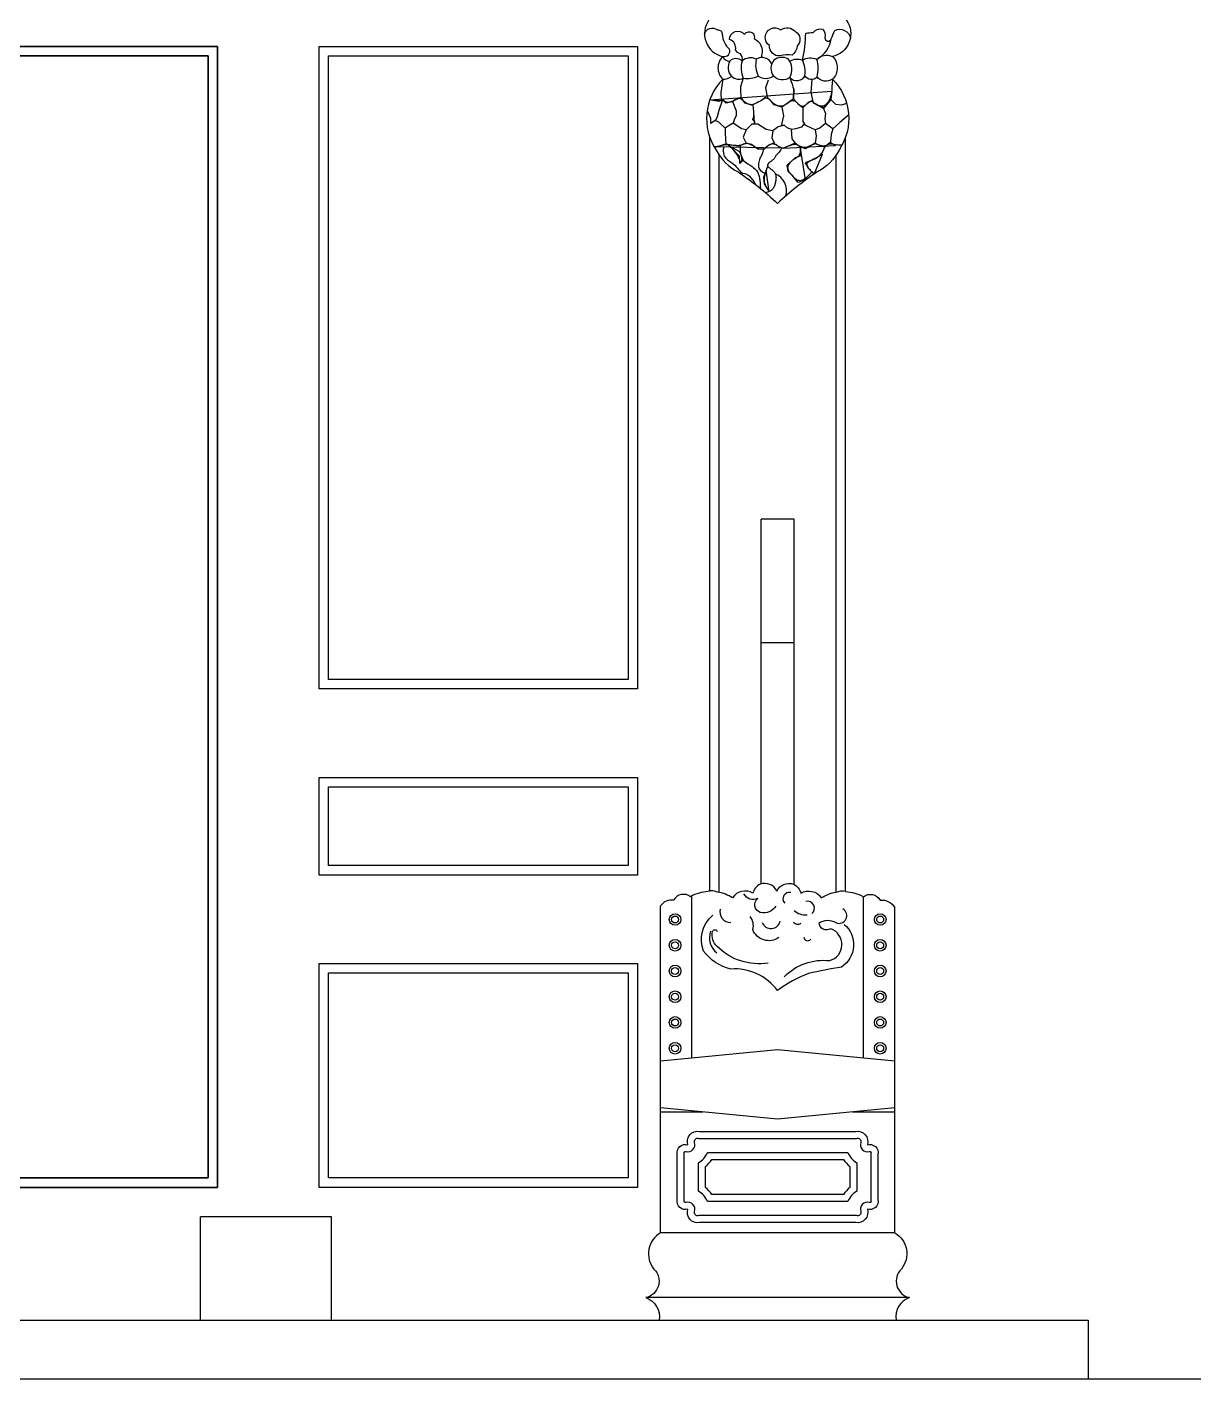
# Model space of a CAD drawing. Header units: metres. Extents: x 1709 to 7773, y 6392 to 11705.
# Drawn here: x 4883 to 7391, y 6392 to 9280 of the extents above; entities that cross this region are included whole.
import ezdxf

# ---------------------------------------------------------------- set-up
doc = ezdxf.new("R2010")
doc.units = ezdxf.units.M
for name, color, linetype in [('3', 3, 'Continuous'), ('4', 4, 'Continuous'), ('7', 7, 'Continuous')]:
    doc.layers.add(name, color=color, linetype=linetype)

msp = doc.modelspace()

# ---------------------------------------------------------------- linework, layer by layer
at = {"layer": '3'}
for p, q in [((6361.64, 7431.55), (6361.64, 9006.72)), ((6611.64, 7432.17), (6611.64, 9006.72)), ((6521.64, 7964.62), (6451.64, 7964.62)), ((6303.35, 7078.43), (6303.35, 7423.84)), ((6303.35, 7078.43), (6303.35, 7423.84)), ((6669.93, 7078.43), (6669.93, 7422.47)), ((6669.93, 7078.43), (6669.93, 7422.47)), ((6736.64, 7314.11), (6736.64, 7314.11)), ((6326.72, 6962.38), (6236.64, 6962.38)), ((6326.72, 6962.38), (6236.64, 6962.38)), ((6736.64, 6962.38), (6646.56, 6962.38)), ((6736.64, 6962.38), (6646.56, 6962.38)), ((6736.64, 6704.57), (6236.64, 6704.57)), ((6736.64, 6704.57), (6236.64, 6704.57)), ((6768.3, 6565.85), (6204.98, 6565.85)), ((6768.3, 6565.85), (6204.98, 6565.85))]:
    msp.add_line(p, q, dxfattribs=at)
for points in [[(5270, 6821.49), (3830, 6821.49), (3830, 9218.42), (5270, 9218.42)], [(3830, 6821.49), (5270, 6821.49), (5270, 9218.42), (3830, 9218.42)], [(6167.3, 7886.1), (5527.3, 7886.1), (5527.3, 9218.42), (6167.3, 9218.42)], [(6167.3, 7488.65), (5527.3, 7488.65), (5527.3, 7657), (6167.3, 7657)], [(6167.3, 6821.49), (5527.3, 6821.49), (5527.3, 7259.54), (6167.3, 7259.54)]]:
    msp.add_lwpolyline(points, close=True, dxfattribs=at)
for points in [[(6482.47, 7402.23, -0.35), (6449.68, 7388.87, -0.59), (6444.01, 7418.23, -0.41), (6414.61, 7428.4, -0.28)], [(6500.72, 7251.12, -0.23), (6597.98, 7285.82, 0.73), (6600.07, 7353.83, -0.57), (6575.06, 7366.33, -0.29), (6610.66, 7367.01, 0.98), (6625.77, 7396.17)], [(6486.64, 7221.63, 0.26), (6386.33, 7267.76, -0.18), (6328.64, 7306.18, -0.32), (6347.88, 7382.98, -0.19)], [(6488.88, 7334.99, -0.49), (6433.49, 7352.04, 0.25), (6427.99, 7379.81)], [(6549.77, 7383.02, -0.2), (6521.64, 7392.01, -0.2)], [(6466.44, 7280.57, -0.24), (6357.48, 7315.79, -0.28), (6347.87, 7347.8, -0.78), (6357.48, 7347.8)], [(6628.59, 7363.16, -0.5), (6622.99, 7271.94, 0.02), (6552.82, 7258.06, 0.08), (6486.64, 7221.63)]]:
    msp.add_lwpolyline(points, format="xyb", dxfattribs=at)
for points in [[(6236.64, 7071.63), (6486.64, 7096.23), (6736.64, 7071.63)], [(6236.64, 7071.63), (6486.64, 7096.23), (6736.64, 7071.63)], [(6736.64, 6971.45), (6486.64, 6946.85), (6236.64, 6971.45)], [(6736.64, 6971.45), (6486.64, 6946.85), (6236.64, 6971.45)]]:
    msp.add_lwpolyline(points, dxfattribs=at)
for points in [[(6272.31, 6871.72, -0.55), (6294.89, 6892.6, -0.56), (6319.8, 6921.06), (6486.64, 6921.06), (6653.47, 6921.06, -0.56), (6678.38, 6892.6, -0.55), (6700.96, 6871.72), (6700.96, 6775.4, -0.55), (6678.38, 6754.53, -0.56), (6653.47, 6726.07), (6486.64, 6726.07), (6319.8, 6726.07, -0.56), (6294.89, 6754.53, -0.55), (6272.31, 6775.4)], [(6272.31, 6871.72, -0.55), (6294.89, 6892.6, -0.56), (6319.8, 6921.06), (6486.64, 6921.06), (6653.47, 6921.06, -0.56), (6678.38, 6892.6, -0.55), (6700.96, 6871.72), (6700.96, 6775.4, -0.55), (6678.38, 6754.53, -0.56), (6653.47, 6726.07), (6486.64, 6726.07), (6319.8, 6726.07, -0.56), (6294.89, 6754.53, -0.55), (6272.31, 6775.4)], [(6287.31, 6873.59, -0.63), (6291.11, 6878.08, 0.59), (6309.19, 6897.13, -0.61), (6318.13, 6906.06), (6655.15, 6906.06, -0.61), (6664.09, 6897.13, 0.59), (6682.16, 6878.08, -0.63), (6685.96, 6873.59), (6685.96, 6773.53, -0.63), (6682.16, 6769.05, 0.59), (6664.09, 6750, -0.61), (6655.15, 6741.07), (6318.13, 6741.07, -0.61), (6309.19, 6750, 0.59), (6291.11, 6769.05, -0.63), (6287.31, 6773.53)], [(6287.31, 6873.59, -0.63), (6291.11, 6878.08, 0.59), (6309.19, 6897.13, -0.61), (6318.13, 6906.06), (6655.15, 6906.06, -0.61), (6664.09, 6897.13, 0.59), (6682.16, 6878.08, -0.63), (6685.96, 6873.59), (6685.96, 6773.53, -0.63), (6682.16, 6769.05, 0.59), (6664.09, 6750, -0.61), (6655.15, 6741.07), (6318.13, 6741.07, -0.61), (6309.19, 6750, 0.59), (6291.11, 6769.05, -0.63), (6287.31, 6773.53)], [(6317.31, 6853.58, 0.17), (6336.74, 6876.06), (6636.53, 6876.06, 0.17), (6655.96, 6853.58), (6655.96, 6793.55, 0.17), (6636.53, 6771.07), (6336.74, 6771.07, 0.17), (6317.31, 6793.55)], [(6317.31, 6853.58, 0.17), (6336.74, 6876.06), (6636.53, 6876.06, 0.17), (6655.96, 6853.58), (6655.96, 6793.55, 0.17), (6636.53, 6771.07), (6336.74, 6771.07, 0.17), (6317.31, 6793.55)], [(6332.31, 6845.7, 0.09), (6345.93, 6861.06), (6627.34, 6861.06, 0.09), (6640.96, 6845.7), (6640.96, 6801.43, 0.09), (6627.34, 6786.07), (6345.93, 6786.07, 0.09), (6332.31, 6801.43)], [(6332.31, 6845.7, 0.09), (6345.93, 6861.06), (6627.34, 6861.06, 0.09), (6640.96, 6845.7), (6640.96, 6801.43, 0.09), (6627.34, 6786.07), (6345.93, 6786.07, 0.09), (6332.31, 6801.43)]]:
    msp.add_lwpolyline(points, format="xyb", close=True, dxfattribs=at)
for centre, radius in [((6267.62, 7373.6), 12.45), ((6267.62, 7373.6), 12.45), ((6267.62, 7373.6), 7.45), ((6267.62, 7373.6), 7.45), ((6705.66, 7373.6), 12.45), ((6705.66, 7373.6), 7.45), ((6267.62, 7318.6), 12.45), ((6267.62, 7318.6), 12.45), ((6267.62, 7318.6), 7.45), ((6267.62, 7318.6), 7.45), ((6705.66, 7318.6), 12.45), ((6705.66, 7318.6), 7.45), ((6267.62, 7263.6), 12.45), ((6267.62, 7263.6), 12.45), ((6267.62, 7263.6), 7.45), ((6267.62, 7263.6), 7.45), ((6705.66, 7263.6), 12.45), ((6705.66, 7263.6), 7.45), ((6267.62, 7208.6), 12.45), ((6267.62, 7208.6), 12.45), ((6705.66, 7208.6), 12.45), ((6267.62, 7208.6), 7.45), ((6267.62, 7208.6), 7.45), ((6705.66, 7208.6), 7.45), ((6267.62, 7153.6), 12.45), ((6267.62, 7153.6), 12.45), ((6705.66, 7153.6), 12.45), ((6705.66, 7153.6), 12.45), ((6267.62, 7153.6), 7.45), ((6267.62, 7153.6), 7.45), ((6705.66, 7153.6), 7.45), ((6267.62, 7098.6), 12.45), ((6267.62, 7098.6), 12.45), ((6267.62, 7098.6), 7.45), ((6267.62, 7098.6), 7.45), ((6705.66, 7098.6), 12.45), ((6705.66, 7098.6), 12.45), ((6705.66, 7098.6), 7.45), ((6705.66, 7098.6), 7.45)]:
    msp.add_circle(centre, radius, dxfattribs=at)
for centre, radius, start, end in [((6511.31, 7418), 13.43, 76.19, 224.27), ((6386.26, 7390.1), 23.09, 165.65, 270.16), ((6550.85, 7397.96), 14.52, 305.99, 107.18), ((6472.38, 7374.33), 20.13, 201.32, 348.2), ((6529.63, 7374.04), 10.65, 213.19, 306.81), ((6379.86, 7334.24), 38.98, 158.62, 234.19), ((6550.88, 7336.79), 8.62, 186.13, 321.12)]:
    msp.add_arc(centre, radius, start, end, dxfattribs=at)
at = {"layer": '4'}
for p, q in [((6341.64, 7433.49), (6341.64, 9044.17)), ((6631.64, 7433.37), (6631.64, 9044.17)), ((6236.64, 6704.57), (6236.64, 7402.86)), ((6236.64, 6704.57), (6236.64, 7402.86)), ((6736.64, 6704.57), (6736.64, 7398.63)), ((6736.64, 6704.57), (6736.64, 7398.63)), ((5533.65, 6738.18), (5253.65, 6738.18)), ((5253.65, 6517.95), (5253.65, 6738.18)), ((5533.65, 6517.95), (5533.65, 6738.18)), ((2360.48, 6517.95), (6739.52, 6517.95))]:
    msp.add_line(p, q, dxfattribs=at)
for points in [[(6339.94, 9295.21, 0.54), (6369.57, 9217.02, 0.43), (6369.57, 9168.62, 0.36), (6355.5, 9017.18, 0.16), (6402.39, 8970.34, -0.04), (6486.64, 8903.26, -0.04)], [(6633.34, 9295.21, -0.54), (6603.71, 9217.02, -0.43), (6603.71, 9168.62, -0.36), (6617.77, 9017.18, -0.16), (6570.89, 8970.34, 0.04), (6486.64, 8903.26, 0.04)], [(6338.5, 7433.37, 0.12), (6300.38, 7422.24, 0.46), (6264.44, 7414.95, 0.28), (6236.64, 7402.86)], [(6631.64, 7433.37, -0.12), (6669.76, 7422.24, -0.46), (6705.7, 7414.95, -0.31), (6736.64, 7398.63)], [(6236.64, 6704.57, 0.46), (6222.25, 6626.94, -0.6), (6204.98, 6565.85, -0.37), (6233.76, 6517.95)], [(6236.64, 6704.57, 0.46), (6222.25, 6626.94, -0.6), (6204.98, 6565.85, -0.37), (6233.76, 6517.95)], [(6736.64, 6704.57, -0.46), (6751.03, 6626.94, 0.6), (6768.3, 6565.85, 0.37), (6739.52, 6517.95)], [(6736.64, 6704.57, -0.46), (6751.03, 6626.94, 0.6), (6768.3, 6565.85, 0.37), (6739.52, 6517.95)]]:
    msp.add_lwpolyline(points, format="xyb", dxfattribs=at)
msp.add_lwpolyline([(3810, 6801.49), (5290, 6801.49), (5290, 9238.42), (3810, 9238.42)], close=True, dxfattribs=at)
for points in [[(6739.52, 6517.95), (7150, 6517.95), (7150, 6392.16)], [(1709.1, 6392.16), (7390.82, 6392.16)]]:
    msp.add_lwpolyline(points, dxfattribs=at)
at = {"layer": '7'}
for p, q in [((6451.64, 7449.66), (6451.64, 8228.43)), ((6521.64, 8228.43), (6451.64, 8228.43)), ((6521.64, 7448.5), (6521.64, 8228.43))]:
    msp.add_line(p, q, dxfattribs=at)
for points in [[(6330.31, 9265.09, -0.55), (6357.85, 9273.81, -0.49), (6368.32, 9264.4, 0.2), (6384.03, 9232.49)], [(6410.73, 9207.39, 0.29), (6407.06, 9222.56, -0.2), (6396.59, 9230.92, 0.39), (6384.03, 9253.41, -0.72), (6415.44, 9264.4, -0.46), (6434.81, 9265.97, -0.24), (6436.38, 9255.51, -0.38), (6452.09, 9219.94, -0.17), (6451.75, 9214.78)], [(6539.44, 9209.23, 0.06), (6546.65, 9266.86, -0.05), (6562.28, 9268.06, -0.3), (6582.71, 9275.26, -0.28), (6587.51, 9257.25, 0.87), (6601.33, 9254.85, -0.02), (6608.54, 9272.26, -0.53), (6641.95, 9255.72, -0.53)], [(6512.77, 9206.72, -0.27), (6539.44, 9209.23, -0.25), (6570.09, 9211.03, -0.32), (6603.71, 9217.02)], [(6603.71, 9168.62, -0.39), (6570.85, 9173.47, -0.55), (6544.61, 9176.38, -0.58), (6512.53, 9172.01, -0.36), (6477.54, 9174.93)], [(6485.07, 7434.39, 0.39), (6449.47, 7448.96, 0.24), (6434.01, 7429.53, 0.41), (6390.24, 7419.81, 0.1), (6358.5, 7432.17, 0.15), (6338.5, 7433.95)], [(6485.07, 7434.39, -0.39), (6520.67, 7448.96, -0.24), (6536.13, 7429.53, -0.41), (6579.9, 7419.81, -0.1), (6611.64, 7432.17, -0.15), (6631.64, 7433.95)]]:
    msp.add_lwpolyline(points, format="xyb", dxfattribs=at)
msp.add_lwpolyline([(6524.86, 9270.15, -0.49), (6528.53, 9239.82, -0.2), (6517.53, 9219.94, 0.1), (6491.88, 9218.37, -0.46), (6469.37, 9240.34, -1.02), (6492.93, 9274.34, -0.37)], format="xyb", close=True, dxfattribs=at)
for points in [[(5290, 6801.49), (3810, 6801.49), (3810, 9238.42), (5290, 9238.42)], [(6187.3, 7866.1), (5507.3, 7866.1), (5507.3, 9238.42), (6187.3, 9238.42)], [(6187.3, 7468.65), (5507.3, 7468.65), (5507.3, 7677), (6187.3, 7677)], [(6187.3, 6801.49), (5507.3, 6801.49), (5507.3, 7279.54), (6187.3, 7279.54)]]:
    msp.add_lwpolyline(points, close=True, dxfattribs=at)
for points in [[(6603.71, 9168.62), (6603.71, 9168.62), (6603.22, 9159.84), (6602.72, 9152.43), (6602.19, 9146.2), (6601.59, 9140.97), (6600.91, 9136.58), (6600.12, 9132.84), (6599.18, 9129.58), (6598.08, 9126.61), (6596.8, 9123.81), (6595.33, 9121.17), (6593.7, 9118.74), (6591.91, 9116.57), (6589.99, 9114.7), (6587.93, 9113.16), (6585.76, 9112.01), (6583.5, 9111.29), (6581.15, 9111.03), (6578.76, 9111.16), (6576.38, 9111.63), (6574.05, 9112.37), (6571.83, 9113.29), (6569.77, 9114.34), (6567.9, 9115.44), (6566.29, 9116.52), (6564.96, 9117.53), (6563.87, 9118.44), (6562.99, 9119.24), (6562.25, 9119.93), (6561.6, 9120.5), (6561, 9120.94), (6560.4, 9121.23), (6559.74, 9121.38), (6558.99, 9121.37), (6558.14, 9121.22), (6557.21, 9120.91), (6556.19, 9120.47), (6555.11, 9119.9), (6553.96, 9119.2), (6552.76, 9118.39), (6551.52, 9117.46), (6550.24, 9116.43), (6548.93, 9115.35), (6547.61, 9114.26), (6546.28, 9113.21), (6544.95, 9112.24), (6543.63, 9111.42), (6542.32, 9110.77), (6541.04, 9110.36), (6539.8, 9110.21), (6538.58, 9110.33), (6537.37, 9110.67), (6536.18, 9111.22), (6534.99, 9111.96), (6533.78, 9112.85), (6532.56, 9113.89), (6531.32, 9115.03), (6530.04, 9116.26), (6528.72, 9117.51), (6527.37, 9118.75), (6525.99, 9119.91), (6524.57, 9120.94), (6523.11, 9121.78), (6521.62, 9122.38), (6520.1, 9122.69), (6518.54, 9122.66), (6516.95, 9122.33), (6515.35, 9121.75), (6513.74, 9120.96), (6512.13, 9120.01), (6510.52, 9118.96), (6508.94, 9117.84), (6507.38, 9116.71), (6505.85, 9115.61), (6504.34, 9114.57), (6502.84, 9113.6), (6501.32, 9112.74), (6499.78, 9112), (6498.2, 9111.4), (6496.56, 9110.97), (6494.85, 9110.73), (6493.06, 9110.69), (6491.2, 9110.85), (6489.31, 9111.19), (6487.41, 9111.69), (6485.53, 9112.34), (6483.7, 9113.12), (6481.93, 9114.02), (6480.26, 9115.03), (6478.71, 9116.12), (6477.26, 9117.27), (6475.91, 9118.47), (6474.63, 9119.68), (6473.41, 9120.88), (6472.24, 9122.04), (6471.1, 9123.15), (6469.98, 9124.18), (6468.85, 9125.11), (6467.73, 9125.92), (6466.61, 9126.61), (6465.49, 9127.17), (6464.36, 9127.59), (6463.24, 9127.86), (6462.12, 9127.97), (6461, 9127.92), (6459.87, 9127.7), (6458.74, 9127.32), (6457.57, 9126.8), (6456.37, 9126.17), (6455.11, 9125.44), (6453.79, 9124.64), (6452.39, 9123.78), (6450.9, 9122.88), (6449.31, 9121.96), (6447.65, 9121.04), (6445.94, 9120.12), (6444.24, 9119.23), (6442.55, 9118.38), (6440.93, 9117.57), (6439.4, 9116.82), (6437.99, 9116.15), (6436.74, 9115.56), (6435.6, 9115.07), (6434.55, 9114.66), (6433.55, 9114.35), (6432.57, 9114.14), (6431.58, 9114.02), (6430.53, 9114.01), (6429.39, 9114.1), (6428.14, 9114.29), (6426.79, 9114.59), (6425.37, 9115), (6423.9, 9115.52), (6422.4, 9116.16), (6420.9, 9116.91), (6419.42, 9117.78), (6417.98, 9118.77), (6416.61, 9119.87), (6415.3, 9121.05), (6414.02, 9122.24), (6412.77, 9123.41), (6411.53, 9124.5), (6410.28, 9125.47), (6409.01, 9126.25), (6407.7, 9126.8), (6406.34, 9127.09), (6404.95, 9127.13), (6403.55, 9126.98), (6402.16, 9126.66), (6400.79, 9126.22), (6399.47, 9125.7), (6398.21, 9125.13), (6397.04, 9124.56), (6395.96, 9124.01), (6394.97, 9123.5), (6394.02, 9123.01), (6393.09, 9122.55), (6392.15, 9122.1), (6391.17, 9121.67), (6390.13, 9121.24), (6389, 9120.82), (6387.75, 9120.4), (6386.41, 9120.01), (6385, 9119.65), (6383.57, 9119.35), (6382.14, 9119.13), (6380.74, 9119.01), (6379.4, 9119.01), (6378.15, 9119.14), (6377.01, 9119.42), (6375.96, 9119.82), (6374.97, 9120.29), (6374, 9120.79), (6373.01, 9121.27), (6371.98, 9121.7), (6370.87, 9122.03), (6369.64, 9122.22), (6368.24, 9122.25), (6366.55, 9122.17), (6364.42, 9122.08), (6361.7, 9122.05), (6358.25, 9122.16), (6353.92, 9122.5), (6348.57, 9123.15), (6342.05, 9124.18), (6602.39, 9143.24), (6600.14, 9125.31), (6584.43, 9106.25), (6563.11, 9117.46), (6560.87, 9123.06), (6551.89, 9118.58), (6540.67, 9107.37), (6531.69, 9114.1), (6520.47, 9126.43), (6507.01, 9116.34), (6495.78, 9108.49), (6478.95, 9114.1), (6469.98, 9125.31), (6461, 9129.79), (6452.02, 9123.06), (6436.31, 9115.22), (6430.7, 9112.97), (6417.24, 9117.46), (6408.26, 9129.79), (6395.91, 9124.18), (6390.3, 9120.82), (6376.84, 9117.46), (6371.23, 9124.18), (6361.13, 9120.82), (6342.05, 9124.18)], [(6369.57, 9168.62), (6365.62, 9139.88), (6366.18, 9122.5)], [(6413.35, 9170.78), (6407.14, 9152.21), (6407.14, 9141), (6408.6, 9126.42)], [(6466.61, 9166.78), (6461, 9149.97), (6463.24, 9135.39), (6465.49, 9127.55)], [(6512.53, 9172.01), (6512.53, 9172.01), (6515.52, 9163.95), (6517.75, 9157.64), (6519.32, 9152.53), (6520.32, 9148.1), (6520.84, 9143.81), (6520.98, 9139.12), (6520.82, 9133.5), (6520.47, 9126.43), (6521.59, 9147.72), (6521.59, 9147.72), (6520.47, 9126.43)], [(6559.74, 9167.9), (6557.5, 9141), (6561.99, 9120.26)], [(6598.29, 9127.16), (6610.24, 9115.22), (6623.71, 9114.1), (6634.12, 9117.07)], [(6638.44, 9092.15), (6619.22, 9075.98), (6604.63, 9062.53), (6588.92, 9073.74), (6576.58, 9063.65), (6566.48, 9060.29), (6548.52, 9069.26), (6541.79, 9071.5), (6537.3, 9065.89), (6524.96, 9062.53), (6518.23, 9061.41), (6512.62, 9062.53), (6507.01, 9064.77), (6500.27, 9070.38), (6487.93, 9067.01), (6476.71, 9058.05), (6462.12, 9061.41), (6444.17, 9072.62), (6431.82, 9072.62), (6419.48, 9060.29), (6409.38, 9062.53), (6391.43, 9074.86), (6381.33, 9068.13), (6374.59, 9063.65), (6361.13, 9077.1), (6353.27, 9080.47), (6344.3, 9073.74), (6344.3, 9084.95), (6337.56, 9099.52), (6335.5, 9099.18)], [(6368.32, 9122.25), (6361.13, 9101.76), (6357.76, 9088.31), (6354.23, 9080.06)], [(6390.3, 9120.82), (6398.16, 9100.64), (6398.16, 9090.55), (6394.79, 9083.83), (6391.43, 9074.86)], [(6433.51, 9114.1), (6433.51, 9114.1), (6434.36, 9106.15), (6434.87, 9099.82), (6435.11, 9094.9), (6435.15, 9091.15), (6435.08, 9088.36), (6434.97, 9086.31), (6434.88, 9084.78), (6434.91, 9083.55), (6435.1, 9082.42), (6435.42, 9081.33), (6435.83, 9080.21), (6436.27, 9079.03), (6436.7, 9077.72), (6437.07, 9076.26), (6437.33, 9074.57), (6437.43, 9072.62), (6436.31, 9090.55), (6432.94, 9082.71), (6437.43, 9078.22), (6437.43, 9072.62)], [(6495.78, 9108.49), (6499.15, 9090.55), (6494.1, 9068.7), (6500.27, 9070.38)], [(6540.67, 9107.37), (6540.67, 9086.07), (6540.67, 9078.22), (6545.16, 9070.38)], [(6582.46, 9111.18), (6588.92, 9095.04), (6587.8, 9084.95), (6588.92, 9073.74)], [(6374.59, 9063.65), (6374.59, 9053.56), (6376.28, 9028.9), (6372.35, 9028.9)], [(6419.48, 9060.29), (6412.75, 9044.59), (6419.48, 9032.26), (6419.48, 9032.26)], [(6476.71, 9058.05), (6474.46, 9043.47), (6479.1, 9032.65), (6475.59, 9031.14)], [(6515.42, 9061.97), (6517.1, 9041.23), (6526.07, 9029.29)], [(6566.48, 9060.29), (6568.72, 9046.84), (6566.48, 9032.26), (6566.48, 9032.26)], [(6604.63, 9062.53), (6601.26, 9050.2), (6600.14, 9042.35), (6598.58, 9029.9)], [(6499.15, 9021.05), (6499.15, 9021.05), (6496.38, 9021.57), (6493.94, 9022.26), (6491.8, 9023.07), (6489.9, 9023.97), (6488.23, 9024.92), (6486.72, 9025.86), (6485.36, 9026.77), (6484.1, 9027.59), (6482.9, 9028.3), (6481.75, 9028.89), (6480.65, 9029.37), (6479.59, 9029.74), (6478.57, 9030), (6477.56, 9030.17), (6476.57, 9030.23), (6475.59, 9030.21), (6474.6, 9030.09), (6473.62, 9029.9), (6472.64, 9029.62), (6471.66, 9029.27), (6470.68, 9028.85), (6469.69, 9028.37), (6468.71, 9027.82), (6467.73, 9027.22), (6466.75, 9026.56), (6465.78, 9025.87), (6464.83, 9025.16), (6463.92, 9024.44), (6463.05, 9023.73), (6462.23, 9023.04), (6461.48, 9022.39), (6460.81, 9021.8), (6460.22, 9021.27), (6459.71, 9020.81), (6459.25, 9020.41), (6458.85, 9020.07), (6458.48, 9019.78), (6458.13, 9019.54), (6457.79, 9019.34), (6457.44, 9019.18), (6457.08, 9019.06), (6456.69, 9018.97), (6456.26, 9018.9), (6455.78, 9018.86), (6455.24, 9018.83), (6454.63, 9018.82), (6453.93, 9018.81), (6453.14, 9018.81), (6452.25, 9018.81), (6451.26, 9018.84), (6450.17, 9018.9), (6449.01, 9019.02), (6447.76, 9019.22), (6446.44, 9019.52), (6445.05, 9019.94), (6443.61, 9020.49), (6442.11, 9021.2), (6440.57, 9022.03), (6439, 9022.95), (6437.41, 9023.93), (6435.81, 9024.93), (6434.22, 9025.93), (6432.63, 9026.89), (6431.07, 9027.78), (6429.55, 9028.57), (6428.06, 9029.25), (6426.59, 9029.82), (6425.16, 9030.28), (6423.75, 9030.62), (6422.37, 9030.85), (6421.01, 9030.96), (6419.67, 9030.96), (6418.34, 9030.83), (6417.04, 9030.6), (6415.77, 9030.28), (6414.52, 9029.9), (6413.31, 9029.48), (6412.14, 9029.04), (6411.02, 9028.59), (6409.94, 9028.15), (6408.91, 9027.75), (6407.89, 9027.39), (6406.85, 9027.08), (6405.76, 9026.82), (6404.56, 9026.63), (6403.23, 9026.5), (6401.74, 9026.44), (6400.03, 9026.47), (6398.09, 9026.58), (6395.97, 9026.76), (6393.72, 9027), (6391.4, 9027.27), (6389.08, 9027.55), (6386.8, 9027.84), (6384.63, 9028.11), (6382.64, 9028.34), (6380.85, 9028.52), (6379.22, 9028.64), (6377.7, 9028.69), (6376.22, 9028.65), (6374.72, 9028.53), (6373.13, 9028.3), (6371.39, 9027.96), (6369.45, 9027.5), (6367.26, 9026.92), (6364.87, 9026.27), (6362.36, 9025.63), (6359.81, 9025.06), (6357.29, 9024.62), (6354.88, 9024.38), (6352.65, 9024.41), (6350.69, 9024.78), (6491.3, 9022.17), (6483.44, 9028.9), (6475.59, 9031.14), (6467.73, 9027.78), (6459.88, 9021.05), (6457.63, 9018.81), (6454.27, 9018.81), (6444.17, 9018.81), (6430.7, 9028.9), (6419.48, 9032.26), (6409.38, 9027.78), (6402.65, 9025.54), (6380.21, 9028.9), (6372.35, 9028.9), (6355.52, 9023.3), (6350.69, 9024.78)], [(6371.23, 9024.42), (6370.09, 9016.39), (6370.68, 9009.81), (6372.66, 9004.45), (6375.7, 9000.06), (6379.48, 8996.42), (6383.65, 8993.28), (6387.9, 8990.43), (6391.89, 8987.61), (6395.37, 8984.66), (6398.35, 8981.63), (6400.93, 8978.64), (6403.21, 8975.79), (6405.28, 8973.21), (6407.23, 8971.01), (6409.16, 8969.29), (6411.16, 8968.18), (6413.33, 8967.68), (6415.77, 8967.36), (6418.58, 8966.69), (6421.88, 8965.12), (6425.75, 8962.13), (6430.32, 8957.17), (6435.67, 8949.71), (6439.13, 8943.91)], [(6406.69, 9026.88), (6406.69, 9026.88), (6406.27, 9022.32), (6406.28, 9018.04), (6406.62, 9014.07), (6407.19, 9010.4), (6407.88, 9007.04), (6408.59, 9004), (6409.22, 9001.29), (6409.66, 8998.91), (6409.84, 8996.88), (6409.78, 8995.18), (6409.52, 8993.83), (6409.11, 8992.83), (6408.6, 8992.17), (6408.04, 8991.86), (6407.48, 8991.9), (6406.95, 8992.28), (6406.49, 8993.01), (6406.06, 8994.08), (6405.59, 8995.46), (6405.03, 8997.13), (6404.31, 8999.07), (6403.37, 9001.28), (6402.15, 9003.72), (6400.59, 9006.39), (6398.65, 9009.24), (6396.4, 9012.21), (6393.92, 9015.22), (6391.31, 9018.17), (6388.66, 9020.99), (6386.05, 9023.58), (6383.57, 9025.88), (6381.33, 9027.78), (6404.89, 9014.33), (6412.75, 8995.27), (6406.01, 8988.54), (6404.89, 9004.24), (6386.94, 9023.3), (6381.33, 9027.78)], [(6459.86, 8966.41), (6458.46, 8967.24), (6456.83, 8968.25), (6455.07, 8969.45), (6453.26, 8970.84), (6451.49, 8972.43), (6449.86, 8974.21), (6448.44, 8976.19), (6447.35, 8978.36), (6446.63, 8980.73), (6446.28, 8983.27), (6446.25, 8985.92), (6446.52, 8988.65), (6447.03, 8991.42), (6447.75, 8994.19), (6448.65, 8996.92), (6449.68, 8999.57), (6450.81, 9002.11), (6451.97, 9004.56), (6453.12, 9006.98), (6454.18, 9009.4), (6455.11, 9011.86), (6455.85, 9014.41), (6456.34, 9017.09), (6456.45, 9018.93)], [(6495.24, 9021.89), (6494.45, 9019.84), (6493.01, 9016.98), (6491.5, 9014.63), (6489.97, 9012.7), (6488.48, 9011.12), (6487.07, 9009.78), (6485.77, 9008.6), (6484.66, 9007.51), (6483.74, 9006.42), (6483, 9005.33), (6482.38, 9004.24), (6481.84, 9003.15), (6481.33, 9002.08), (6480.8, 9001.03), (6480.21, 9000), (6479.51, 8999.01), (6478.67, 8998.04), (6477.7, 8997.12), (6476.64, 8996.22), (6475.52, 8995.36), (6474.37, 8994.54), (6473.23, 8993.75), (6472.13, 8993), (6471.1, 8992.28), (6470.17, 8991.6), (6469.34, 8990.94), (6468.6, 8990.31), (6467.94, 8989.69), (6467.37, 8989.08), (6466.86, 8988.47), (6466.43, 8987.86), (6466.05, 8987.24), (6465.73, 8986.6), (6465.47, 8985.94), (6465.29, 8985.28), (6465.21, 8984.6), (6465.23, 8983.91), (6465.36, 8983.22), (6465.63, 8982.52), (6466.05, 8981.82), (6466.61, 8981.12), (6467.32, 8980.41), (6468.15, 8979.69), (6469.09, 8978.95), (6470.11, 8978.18), (6471.2, 8977.38), (6472.35, 8976.54), (6473.53, 8975.65), (6474.73, 8974.72), (6475.92, 8973.72), (6477.09, 8972.66), (6478.2, 8971.54), (6479.25, 8970.35), (6480.21, 8969.08), (6481.05, 8967.74), (6481.76, 8966.31), (6482.31, 8964.8), (6482.72, 8963.2), (6482.99, 8961.53), (6483.14, 8959.8), (6483.17, 8958), (6483.1, 8956.14), (6482.94, 8954.24), (6482.69, 8952.3), (6482.38, 8950.32), (6481.99, 8948.33), (6481.53, 8946.34), (6480.99, 8944.36), (6480.37, 8942.42), (6479.67, 8940.53), (6478.89, 8938.71), (6478.02, 8936.98), (6477.05, 8935.35), (6475.91, 8933.81), (6474.52, 8932.35), (6472.8, 8930.95), (6470.67, 8929.61), (6468.05, 8928.31), (6464.85, 8927.03), (6461, 8925.77)], [(6623.71, 9027.78), (6623.71, 9027.78), (6619.01, 9027.55), (6614.97, 9027.66), (6611.51, 9028), (6608.53, 9028.48), (6605.97, 9029.02), (6603.74, 9029.51), (6601.77, 9029.88), (6599.95, 9030.02), (6598.24, 9029.88), (6596.59, 9029.48), (6594.99, 9028.92), (6593.41, 9028.25), (6591.83, 9027.54), (6590.22, 9026.87), (6588.58, 9026.3), (6586.86, 9025.91), (6585.07, 9025.75), (6583.23, 9025.79), (6581.37, 9026.02), (6579.52, 9026.38), (6577.73, 9026.84), (6576.03, 9027.38), (6574.45, 9027.95), (6573.02, 9028.53), (6571.78, 9029.07), (6570.67, 9029.54), (6569.65, 9029.93), (6568.65, 9030.21), (6567.63, 9030.34), (6566.53, 9030.31), (6565.29, 9030.09), (6563.86, 9029.65), (6562.2, 9028.98), (6560.34, 9028.12), (6558.31, 9027.16), (6556.17, 9026.14), (6553.94, 9025.15), (6551.68, 9024.24), (6549.43, 9023.47), (6547.21, 9022.92), (6545.08, 9022.64), (6543.03, 9022.61), (6541.06, 9022.8), (6539.16, 9023.2), (6537.33, 9023.78), (6535.55, 9024.5), (6533.83, 9025.34), (6532.16, 9026.28), (6530.49, 9027.27), (6528.62, 9028.15), (6526.29, 9028.73), (6523.26, 9028.85), (6519.28, 9028.32), (6514.1, 9026.97), (6507.48, 9024.6), (6499.15, 9021.05), (6610.24, 9026.66), (6599.02, 9033.38), (6587.8, 9023.3), (6570.97, 9028.9), (6566.48, 9032.26), (6546.28, 9019.93), (6531.69, 9025.54), (6523.84, 9032.26), (6499.15, 9021.05)], [(6558.62, 8969.49), (6558.62, 8969.49), (6553.85, 8964.19), (6549.61, 8959.99), (6545.85, 8956.78), (6542.5, 8954.46), (6539.53, 8952.91), (6536.89, 8952.03), (6534.51, 8951.71), (6532.35, 8951.83), (6530.36, 8952.31), (6528.52, 8953.08), (6526.81, 8954.09), (6525.2, 8955.3), (6523.7, 8956.65), (6522.26, 8958.1), (6520.88, 8959.59), (6519.54, 8961.08), (6518.21, 8962.53), (6516.92, 8963.94), (6515.68, 8965.32), (6514.49, 8966.69), (6513.37, 8968.05), (6512.33, 8969.44), (6511.39, 8970.84), (6510.56, 8972.29), (6509.85, 8973.79), (6509.29, 8975.33), (6508.9, 8976.93), (6508.69, 8978.57), (6508.69, 8980.26), (6508.93, 8981.98), (6509.42, 8983.75), (6510.18, 8985.56), (6511.24, 8987.39), (6512.54, 8989.23), (6514.05, 8991.06), (6515.72, 8992.84), (6517.51, 8994.55), (6519.36, 8996.17), (6521.24, 8997.66), (6523.09, 8999.01), (6524.87, 9000.19), (6526.58, 9001.26), (6528.17, 9002.28), (6529.66, 9003.32), (6531.01, 9004.42), (6532.21, 9005.67), (6533.26, 9007.11), (6534.12, 9008.82), (6534.8, 9010.82), (6535.28, 9013.04), (6535.56, 9015.4), (6535.64, 9017.77), (6535.52, 9020.07), (6535.2, 9022.2), (6534.67, 9024.06), (6533.94, 9025.54), (6545.16, 8953.79), (6530.57, 8948.19), (6519.35, 8961.64), (6509.25, 8971.73), (6507.01, 8985.18), (6523.84, 9000.88), (6536.18, 9005.36), (6536.18, 9022.17), (6533.94, 9025.54)], [(6587.8, 9025.54), (6587.8, 9025.54), (6585.62, 9019.76), (6583.3, 9014.97), (6580.86, 9011.02), (6578.32, 9007.8), (6575.69, 9005.18), (6573, 9003.03), (6570.27, 9001.24), (6567.51, 8999.66), (6564.74, 8998.2), (6562.03, 8996.82), (6559.42, 8995.5), (6556.97, 8994.23), (6554.76, 8992.99), (6552.82, 8991.77), (6551.22, 8990.54), (6550.02, 8989.29), (6549.26, 8988.01), (6548.91, 8986.7), (6548.94, 8985.34), (6549.31, 8983.93), (6549.96, 8982.48), (6550.87, 8980.98), (6552, 8979.42), (6553.29, 8977.8), (6554.72, 8976.13), (6556.24, 8974.46), (6557.82, 8972.83), (6559.43, 8971.3), (6561.02, 8969.92), (6562.56, 8968.75), (6564.02, 8967.84), (6565.36, 8967.25), (6582.19, 9008.72), (6567.6, 8998.63), (6545.16, 8989.67), (6551.89, 8978.46), (6561.99, 8968.37), (6565.36, 8967.25)], [(6409.84, 8996.83), (6417.02, 8992.04), (6423.02, 8988.02), (6427.95, 8984.64), (6431.97, 8981.78), (6435.21, 8979.33), (6437.79, 8977.17), (6439.86, 8975.17), (6441.55, 8973.22), (6442.97, 8971.23), (6444.18, 8969.17), (6445.19, 8967.04), (6446.02, 8964.86), (6446.72, 8962.63), (6447.29, 8960.35), (6447.78, 8958.03), (6448.19, 8955.66), (6448.55, 8953.26), (6448.87, 8950.78), (6449.14, 8948.2), (6449.37, 8945.48), (6449.55, 8942.58), (6449.67, 8939.48), (6449.75, 8936.13), (6449.76, 8935.5)], [(6465.4, 8983.13), (6465.4, 8983.13), (6464.19, 8979.76), (6463.05, 8976.5), (6461.97, 8973.34), (6460.99, 8970.28), (6460.1, 8967.31), (6459.33, 8964.42), (6458.69, 8961.6), (6458.19, 8958.84), (6457.87, 8956.11), (6457.81, 8953.31), (6458.11, 8950.32), (6458.89, 8947), (6460.25, 8943.23), (6462.3, 8938.9), (6465.13, 8933.86), (6468.85, 8928.01), (6462.12, 8973.97), (6456.51, 8958.28), (6457.63, 8944.83), (6468.85, 8928.01)]]:
    msp.add_lwpolyline(points, dxfattribs=at)
for centre, radius, start, end in [((6540.45, 9265.21), 61.76, 298.68, 350.34), ((6383.25, 9221.84), 14.51, 199.39, 275.14), ((6372.06, 9229.3), 12.53, 258.55, 17.24), ((6397.64, 9193.63), 18.99, 46.44, 133.56), ((6429.17, 9185.85), 28.35, 65.13, 130.57), ((6453.04, 9191.19), 23.62, 25.77, 120.36), ((6496.12, 9187.2), 28.05, 63.15, 128.26), ((6483.19, 9189.57), 34.19, 329.1, 41.51), ((6408.06, 9193.62), 27.24, 149.65, 223.25), ((6460.25, 9192.53), 51.7, 163.3, 204.88), ((6494.63, 9199.15), 54.96, 166.94, 206.11), ((6501.16, 9191.27), 28.72, 141.29, 214.67), ((6495.11, 9185.43), 50.32, 349.64, 28.23), ((6510.72, 9191.04), 62.64, 343.71, 18.61), ((6371.42, 9193.78), 25.22, 265.8, 311.76), ((6403.78, 9190.88), 22.27, 225.65, 295.44), ((6421.72, 9230.82), 60.63, 262.06, 292.87), ((6461.44, 9199.56), 29.43, 236.7, 303.17), ((6466.75, 8930.46), 38.98, 343.03, 67.48)]:
    msp.add_arc(centre, radius, start, end, dxfattribs=at)

doc.saveas('drawing.dxf')
